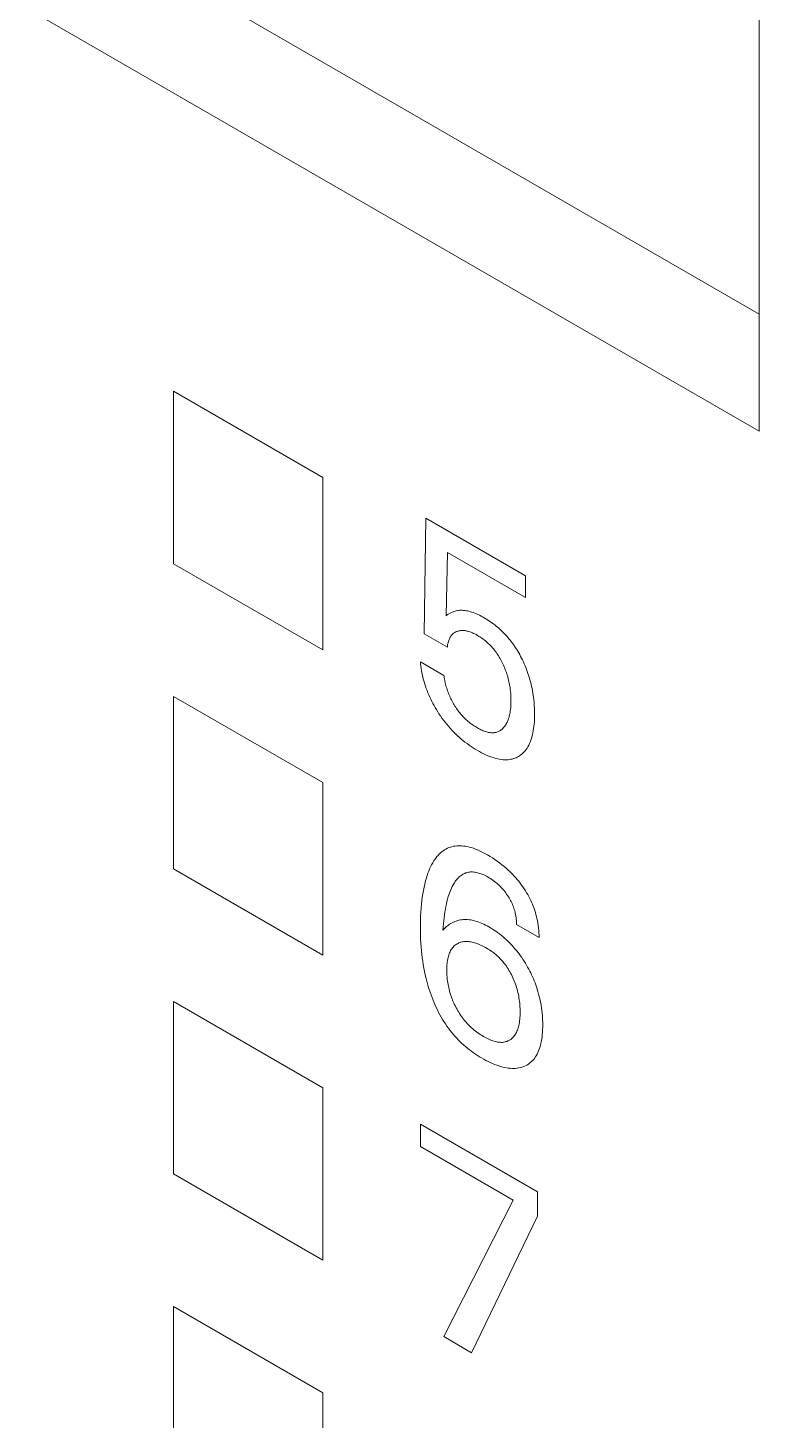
# Model space of a CAD drawing. Header units: inches. Extents: x 67578 to 72421, y -34894 to -31675.
# Drawn here: x 69300.61 to 69307.77, y -33419.61 to -33405.98 of the extents above; entities that cross this region are included whole.
import ezdxf

# ---------------------------------------------------------------- set-up
doc = ezdxf.new("R2010")
doc.units = ezdxf.units.IN
doc.header["$MEASUREMENT"] = 0

# ---------------------------------------------------------------- blocks, each defined once
blk = doc.blocks.new('ET200S')
at = {"lineweight": 0}
for p, q in [((107.2071, 0.0332), (107.2071, -39.1589)), ((99.2709, -33.8565), (107.2071, -38.4384)), ((107.2071, -39.1589), (99.0046, -34.4233)), ((104.5201, -39.4448), (103.6009, -38.914)), ((103.6009, -38.914), (103.6009, -39.9755)), ((104.5201, -40.5062), (104.5201, -39.4448)), ((105.1452, -40.4062), (105.1542, -39.6953)), ((105.1542, -39.6953), (105.7684, -40.0499)), ((105.2873, -39.9058), (105.279, -40.2951)), ((105.7684, -40.1836), (105.2873, -39.9058)), ((103.6009, -39.9755), (104.5201, -40.5062)), ((105.7684, -40.0499), (105.7684, -40.1836)), ((105.3086, -40.2778), (105.2993, -40.2827)), ((105.3181, -40.2733), (105.3086, -40.2778)), ((105.3266, -40.2698), (105.3181, -40.2733)), ((105.3354, -40.2669), (105.3266, -40.2698)), ((105.3422, -40.2651), (105.3354, -40.2669)), ((105.3493, -40.2637), (105.3422, -40.2651)), ((105.3565, -40.2627), (105.3493, -40.2637)), ((105.3638, -40.262), (105.3565, -40.2627)), ((105.3713, -40.2617), (105.3638, -40.262)), ((105.3789, -40.2618), (105.3713, -40.2617)), ((105.3867, -40.2623), (105.3789, -40.2618)), ((105.3949, -40.2632), (105.3867, -40.2623)), ((105.4033, -40.2644), (105.3949, -40.2632)), ((105.4117, -40.2661), (105.4033, -40.2644)), ((105.4203, -40.2681), (105.4117, -40.2661)), ((105.4289, -40.2704), (105.4203, -40.2681)), ((105.4376, -40.2731), (105.4289, -40.2704)), ((105.4463, -40.2762), (105.4376, -40.2731)), ((105.4559, -40.2798), (105.4463, -40.2762)), ((105.289, -40.2887), (105.279, -40.2951)), ((105.2993, -40.2827), (105.289, -40.2887)), ((105.4656, -40.2838), (105.4559, -40.2798)), ((105.4753, -40.2882), (105.4656, -40.2838)), ((105.485, -40.2928), (105.4753, -40.2882)), ((105.4948, -40.2978), (105.485, -40.2928)), ((105.5045, -40.303), (105.4948, -40.2978)), ((105.5143, -40.3086), (105.5045, -40.303)), ((105.5238, -40.3142), (105.5143, -40.3086)), ((105.5333, -40.32), (105.5238, -40.3142)), ((105.5428, -40.3261), (105.5333, -40.32)), ((105.5523, -40.3325), (105.5428, -40.3261)), ((105.5617, -40.3391), (105.5523, -40.3325)), ((105.5711, -40.346), (105.5617, -40.3391)), ((105.5805, -40.3532), (105.5711, -40.346)), ((105.5898, -40.3607), (105.5805, -40.3532)), ((105.5991, -40.3684), (105.5898, -40.3607)), ((105.2873, -40.4882), (105.1452, -40.4062)), ((105.2933, -40.4545), (105.2952, -40.4483)), ((105.2952, -40.4483), (105.2974, -40.4424)), ((105.2974, -40.4424), (105.2996, -40.437)), ((105.2996, -40.437), (105.3021, -40.4319)), ((105.3021, -40.4319), (105.3048, -40.427)), ((105.3048, -40.427), (105.3077, -40.4224)), ((105.3077, -40.4224), (105.3108, -40.418)), ((105.3108, -40.418), (105.3141, -40.4139)), ((105.3141, -40.4139), (105.3177, -40.4101)), ((105.3177, -40.4101), (105.3215, -40.4066)), ((105.3215, -40.4066), (105.3255, -40.4033)), ((105.3255, -40.4033), (105.3297, -40.4004)), ((105.3297, -40.4004), (105.3341, -40.3977)), ((105.3341, -40.3977), (105.3386, -40.3954)), ((105.3386, -40.3954), (105.3433, -40.3933)), ((105.3433, -40.3933), (105.3482, -40.3915)), ((105.3482, -40.3915), (105.353, -40.3899)), ((105.353, -40.3899), (105.358, -40.3887)), ((105.358, -40.3887), (105.363, -40.3877)), ((105.363, -40.3877), (105.3682, -40.3869)), ((105.3682, -40.3869), (105.3735, -40.3864)), ((105.3735, -40.3864), (105.3789, -40.3862)), ((105.3789, -40.3862), (105.3843, -40.3863)), ((105.3843, -40.3863), (105.39, -40.3867)), ((105.39, -40.3867), (105.3958, -40.3873)), ((105.3958, -40.3873), (105.4016, -40.3882)), ((105.4016, -40.3882), (105.4076, -40.3894)), ((105.4076, -40.3894), (105.4136, -40.3909)), ((105.4136, -40.3909), (105.4196, -40.3926)), ((105.4196, -40.3926), (105.4257, -40.3945)), ((105.4257, -40.3945), (105.4333, -40.3973)), ((105.4333, -40.3973), (105.4411, -40.4005)), ((105.4411, -40.4005), (105.4488, -40.4039)), ((105.4488, -40.4039), (105.4566, -40.4077)), ((105.4566, -40.4077), (105.4644, -40.4118)), ((105.4644, -40.4118), (105.4722, -40.4162)), ((105.4722, -40.4162), (105.4792, -40.4203)), ((105.4792, -40.4203), (105.4862, -40.4247)), ((105.4862, -40.4247), (105.4933, -40.4293)), ((105.4933, -40.4293), (105.5003, -40.4341)), ((105.5003, -40.4341), (105.5072, -40.4391)), ((105.5072, -40.4391), (105.5142, -40.4444)), ((105.5142, -40.4444), (105.521, -40.4499)), ((105.521, -40.4499), (105.5279, -40.4557)), ((105.6083, -40.3765), (105.5991, -40.3684)), ((105.6166, -40.3841), (105.6083, -40.3765)), ((105.6248, -40.3919), (105.6166, -40.3841)), ((105.6329, -40.4), (105.6248, -40.3919)), ((105.641, -40.4084), (105.6329, -40.4)), ((105.6489, -40.4169), (105.641, -40.4084)), ((105.6567, -40.4257), (105.6489, -40.4169)), ((105.6644, -40.4347), (105.6567, -40.4257)), ((105.672, -40.4439), (105.6644, -40.4347)), ((105.6794, -40.4533), (105.672, -40.4439)), ((105.2873, -40.4882), (105.288, -40.4811)), ((105.288, -40.4811), (105.289, -40.4742)), ((105.289, -40.4742), (105.2902, -40.4674)), ((105.2902, -40.4674), (105.2916, -40.4609)), ((105.2916, -40.4609), (105.2933, -40.4545)), ((105.5279, -40.4557), (105.5347, -40.4617)), ((105.5347, -40.4617), (105.5408, -40.4674)), ((105.5408, -40.4674), (105.5469, -40.4734)), ((105.5469, -40.4734), (105.5529, -40.4795)), ((105.5529, -40.4795), (105.5588, -40.4858)), ((105.5588, -40.4858), (105.5647, -40.4923)), ((105.5647, -40.4923), (105.5704, -40.499)), ((105.5704, -40.499), (105.576, -40.5059)), ((105.576, -40.5059), (105.5815, -40.513)), ((105.5815, -40.513), (105.5868, -40.5202)), ((105.5868, -40.5202), (105.5921, -40.5276)), ((105.5921, -40.5276), (105.5972, -40.5352)), ((105.5972, -40.5352), (105.6021, -40.543)), ((105.6867, -40.4629), (105.6794, -40.4533)), ((105.6938, -40.4727), (105.6867, -40.4629)), ((105.7007, -40.4827), (105.6938, -40.4727)), ((105.7075, -40.4929), (105.7007, -40.4827)), ((105.7141, -40.5032), (105.7075, -40.4929)), ((105.7205, -40.5137), (105.7141, -40.5032)), ((105.7267, -40.5243), (105.7205, -40.5137)), ((105.7327, -40.535), (105.7267, -40.5243)), ((105.7385, -40.5458), (105.7327, -40.535)), ((105.1211, -40.579), (105.2662, -40.6627)), ((105.1211, -40.579), (105.1224, -40.5923)), ((105.1224, -40.5923), (105.1239, -40.6058)), ((105.1239, -40.6058), (105.1259, -40.6195)), ((105.1259, -40.6195), (105.1281, -40.6333)), ((105.6021, -40.543), (105.6069, -40.5509)), ((105.6069, -40.5509), (105.6115, -40.5588)), ((105.6115, -40.5588), (105.616, -40.5669)), ((105.616, -40.5669), (105.6204, -40.5751)), ((105.6204, -40.5751), (105.6245, -40.5833)), ((105.6245, -40.5833), (105.6286, -40.5915)), ((105.6286, -40.5915), (105.6327, -40.6005)), ((105.6327, -40.6005), (105.6367, -40.6094)), ((105.6367, -40.6094), (105.6404, -40.6184)), ((105.6404, -40.6184), (105.644, -40.6274)), ((105.7442, -40.5567), (105.7385, -40.5458)), ((105.7496, -40.5677), (105.7442, -40.5567)), ((105.7551, -40.5793), (105.7496, -40.5677)), ((105.7604, -40.591), (105.7551, -40.5793)), ((105.7654, -40.6028), (105.7604, -40.591)), ((105.7702, -40.6146), (105.7654, -40.6028)), ((105.7748, -40.6264), (105.7702, -40.6146)), ((105.1281, -40.6333), (105.1307, -40.6473)), ((105.1307, -40.6473), (105.1336, -40.6613)), ((105.1336, -40.6613), (105.1369, -40.6755)), ((105.1369, -40.6755), (105.1405, -40.6897)), ((105.1405, -40.6897), (105.1442, -40.703)), ((105.1442, -40.703), (105.1482, -40.7163)), ((105.267, -40.6702), (105.2662, -40.6627)), ((105.268, -40.6778), (105.267, -40.6702)), ((105.2692, -40.6855), (105.268, -40.6778)), ((105.2706, -40.6933), (105.2692, -40.6855)), ((105.2722, -40.7012), (105.2706, -40.6933)), ((105.274, -40.7091), (105.2722, -40.7012)), ((105.644, -40.6274), (105.6474, -40.6364)), ((105.6474, -40.6364), (105.6507, -40.6455)), ((105.6507, -40.6455), (105.6537, -40.6545)), ((105.6537, -40.6545), (105.6565, -40.6635)), ((105.6565, -40.6635), (105.6593, -40.6731)), ((105.6593, -40.6731), (105.6619, -40.6826)), ((105.6619, -40.6826), (105.6643, -40.6921)), ((105.6643, -40.6921), (105.6665, -40.7016)), ((105.6665, -40.7016), (105.6685, -40.711)), ((105.7792, -40.6383), (105.7748, -40.6264)), ((105.7833, -40.6501), (105.7792, -40.6383)), ((105.7872, -40.662), (105.7833, -40.6501)), ((105.7909, -40.6738), (105.7872, -40.662)), ((105.7951, -40.688), (105.7909, -40.6738)), ((105.7989, -40.7021), (105.7951, -40.688)), ((105.8024, -40.7162), (105.7989, -40.7021)), ((104.5201, -41.3227), (103.6009, -40.792)), ((103.6009, -40.792), (103.6009, -41.8534)), ((105.1482, -40.7163), (105.1525, -40.7297)), ((105.1525, -40.7297), (105.1571, -40.743)), ((105.1571, -40.743), (105.162, -40.7564)), ((105.162, -40.7564), (105.1673, -40.7697)), ((105.1673, -40.7697), (105.1728, -40.7829)), ((105.1728, -40.7829), (105.1786, -40.7961)), ((105.2759, -40.7171), (105.274, -40.7091)), ((105.2781, -40.7252), (105.2759, -40.7171)), ((105.2804, -40.7333), (105.2781, -40.7252)), ((105.2829, -40.7414), (105.2804, -40.7333)), ((105.2856, -40.7496), (105.2829, -40.7414)), ((105.2884, -40.7578), (105.2856, -40.7496)), ((105.2915, -40.7659), (105.2884, -40.7578)), ((105.2946, -40.7741), (105.2915, -40.7659)), ((105.298, -40.7823), (105.2946, -40.7741)), ((105.3015, -40.7904), (105.298, -40.7823)), ((105.3051, -40.7985), (105.3015, -40.7904)), ((105.6685, -40.711), (105.6703, -40.7203)), ((105.6703, -40.7203), (105.6719, -40.7297)), ((105.6719, -40.7297), (105.6733, -40.7389)), ((105.6733, -40.7389), (105.6749, -40.7505)), ((105.6749, -40.7505), (105.6762, -40.762)), ((105.6762, -40.762), (105.6772, -40.7733)), ((105.6772, -40.7733), (105.678, -40.7846)), ((105.678, -40.7846), (105.6785, -40.7957)), ((105.8056, -40.7303), (105.8024, -40.7162)), ((105.8086, -40.7442), (105.8056, -40.7303)), ((105.8112, -40.7581), (105.8086, -40.7442)), ((105.8136, -40.7719), (105.8112, -40.7581)), ((105.8157, -40.7856), (105.8136, -40.7719)), ((105.8189, -40.8098), (105.8157, -40.7856)), ((105.1786, -40.7961), (105.1848, -40.8093)), ((105.1848, -40.8093), (105.1912, -40.8224)), ((105.1912, -40.8224), (105.198, -40.8354)), ((105.198, -40.8354), (105.205, -40.8483)), ((105.205, -40.8483), (105.2122, -40.861)), ((105.2122, -40.861), (105.2197, -40.8736)), ((105.2197, -40.8736), (105.2275, -40.8861)), ((105.3088, -40.8063), (105.3051, -40.7985)), ((105.3127, -40.8141), (105.3088, -40.8063)), ((105.3166, -40.8218), (105.3127, -40.8141)), ((105.3208, -40.8294), (105.3166, -40.8218)), ((105.325, -40.837), (105.3208, -40.8294)), ((105.3293, -40.8444), (105.325, -40.837)), ((105.3338, -40.8518), (105.3293, -40.8444)), ((105.3384, -40.8591), (105.3338, -40.8518)), ((105.3432, -40.8662), (105.3384, -40.8591)), ((105.348, -40.8732), (105.3432, -40.8662)), ((105.3529, -40.8801), (105.348, -40.8732)), ((105.676, -40.872), (105.6748, -40.8814)), ((105.677, -40.8624), (105.676, -40.872)), ((105.6779, -40.8515), (105.677, -40.8624)), ((105.6785, -40.8404), (105.6779, -40.8515)), ((105.6785, -40.7957), (105.6788, -40.8067)), ((105.6788, -40.8291), (105.6785, -40.8404)), ((105.6788, -40.8067), (105.6789, -40.8176)), ((105.6789, -40.8176), (105.6788, -40.8291)), ((105.8208, -40.8289), (105.8189, -40.8098)), ((105.8222, -40.8478), (105.8208, -40.8289)), ((105.8233, -40.8664), (105.8222, -40.8478)), ((105.8238, -40.8849), (105.8233, -40.8664)), ((105.2275, -40.8861), (105.2354, -40.8984)), ((105.2354, -40.8984), (105.2445, -40.9119)), ((105.2445, -40.9119), (105.2539, -40.9252)), ((105.2539, -40.9252), (105.2634, -40.9382)), ((105.2634, -40.9382), (105.2732, -40.951)), ((105.2732, -40.951), (105.2832, -40.9635)), ((105.2832, -40.9635), (105.2934, -40.9757)), ((105.358, -40.8869), (105.3529, -40.8801)), ((105.3632, -40.8934), (105.358, -40.8869)), ((105.3684, -40.8999), (105.3632, -40.8934)), ((105.3738, -40.9061), (105.3684, -40.8999)), ((105.3795, -40.9125), (105.3738, -40.9061)), ((105.3853, -40.9186), (105.3795, -40.9125)), ((105.3911, -40.9245), (105.3853, -40.9186)), ((105.3971, -40.9303), (105.3911, -40.9245)), ((105.4031, -40.9359), (105.3971, -40.9303)), ((105.4092, -40.9412), (105.4031, -40.9359)), ((105.4154, -40.9464), (105.4092, -40.9412)), ((105.4216, -40.9515), (105.4154, -40.9464)), ((105.4278, -40.9563), (105.4216, -40.9515)), ((105.4341, -40.961), (105.4278, -40.9563)), ((105.4404, -40.9655), (105.4341, -40.961)), ((105.6511, -40.9592), (105.6479, -40.9647)), ((105.6541, -40.9535), (105.6511, -40.9592)), ((105.6569, -40.9477), (105.6541, -40.9535)), ((105.6596, -40.9412), (105.6569, -40.9477)), ((105.6622, -40.9345), (105.6596, -40.9412)), ((105.6645, -40.9276), (105.6622, -40.9345)), ((105.6667, -40.9206), (105.6645, -40.9276)), ((105.6686, -40.9133), (105.6667, -40.9206)), ((105.6704, -40.9059), (105.6686, -40.9133)), ((105.672, -40.8984), (105.6704, -40.9059)), ((105.6734, -40.8907), (105.672, -40.8984)), ((105.6748, -40.8814), (105.6734, -40.8907)), ((105.8202, -40.9761), (105.8216, -40.962)), ((105.8216, -40.962), (105.8227, -40.9476)), ((105.8227, -40.9476), (105.8234, -40.9329)), ((105.8234, -40.9329), (105.8238, -40.9181)), ((105.824, -40.9031), (105.8238, -40.8849)), ((105.8238, -40.9181), (105.824, -40.9031)), ((105.2934, -40.9757), (105.3038, -40.9875)), ((105.3038, -40.9875), (105.3147, -40.9994)), ((105.3147, -40.9994), (105.3257, -41.0109)), ((105.3257, -41.0109), (105.3369, -41.022)), ((105.3369, -41.022), (105.3482, -41.0328)), ((105.3482, -41.0328), (105.3596, -41.0432)), ((105.3596, -41.0432), (105.3711, -41.0532)), ((105.4468, -40.9699), (105.4404, -40.9655)), ((105.4531, -40.974), (105.4468, -40.9699)), ((105.4595, -40.9781), (105.4531, -40.974)), ((105.4658, -40.9819), (105.4595, -40.9781)), ((105.4722, -40.9856), (105.4658, -40.9819)), ((105.4793, -40.9896), (105.4722, -40.9856)), ((105.4864, -40.9933), (105.4793, -40.9896)), ((105.4935, -40.9968), (105.4864, -40.9933)), ((105.5005, -41.0001), (105.4935, -40.9968)), ((105.5075, -41.0031), (105.5005, -41.0001)), ((105.5145, -41.0058), (105.5075, -41.0031)), ((105.5214, -41.0083), (105.5145, -41.0058)), ((105.5283, -41.0104), (105.5214, -41.0083)), ((105.5351, -41.0122), (105.5283, -41.0104)), ((105.5407, -41.0134), (105.5351, -41.0122)), ((105.5462, -41.0144), (105.5407, -41.0134)), ((105.5516, -41.0151), (105.5462, -41.0144)), ((105.557, -41.0156), (105.5516, -41.0151)), ((105.5623, -41.0158), (105.557, -41.0156)), ((105.5676, -41.0158), (105.5623, -41.0158)), ((105.5727, -41.0156), (105.5676, -41.0158)), ((105.5777, -41.015), (105.5727, -41.0156)), ((105.5827, -41.0142), (105.5777, -41.015)), ((105.5875, -41.0132), (105.5827, -41.0142)), ((105.5922, -41.0118), (105.5875, -41.0132)), ((105.5969, -41.0102), (105.5922, -41.0118)), ((105.6014, -41.0083), (105.5969, -41.0102)), ((105.6058, -41.0062), (105.6014, -41.0083)), ((105.61, -41.0038), (105.6058, -41.0062)), ((105.6141, -41.0012), (105.61, -41.0038)), ((105.6181, -40.9984), (105.6141, -41.0012)), ((105.622, -40.9953), (105.6181, -40.9984)), ((105.6257, -40.9921), (105.622, -40.9953)), ((105.6293, -40.9886), (105.6257, -40.9921)), ((105.6334, -40.9843), (105.6293, -40.9886)), ((105.6373, -40.9798), (105.6334, -40.9843)), ((105.641, -40.975), (105.6373, -40.9798)), ((105.6446, -40.9699), (105.641, -40.975)), ((105.6479, -40.9647), (105.6446, -40.9699)), ((105.805, -41.0514), (105.8083, -41.0402)), ((105.8083, -41.0402), (105.8112, -41.0288)), ((105.8112, -41.0288), (105.8138, -41.017)), ((105.8138, -41.017), (105.8163, -41.0037)), ((105.8163, -41.0037), (105.8184, -40.9901)), ((105.8184, -40.9901), (105.8202, -40.9761)), ((105.3711, -41.0532), (105.3827, -41.0629)), ((105.3827, -41.0629), (105.3954, -41.0729)), ((105.3954, -41.0729), (105.4081, -41.0825)), ((105.4081, -41.0825), (105.4208, -41.0917)), ((105.4208, -41.0917), (105.4336, -41.1005)), ((105.4336, -41.1005), (105.4465, -41.1089)), ((105.4465, -41.1089), (105.4593, -41.1169)), ((105.4593, -41.1169), (105.4722, -41.1245)), ((105.4722, -41.1245), (105.4851, -41.1318)), ((105.4851, -41.1318), (105.498, -41.1387)), ((105.7538, -41.14), (105.7604, -41.1332)), ((105.7604, -41.1332), (105.7666, -41.126)), ((105.7666, -41.126), (105.7725, -41.1184)), ((105.7725, -41.1184), (105.778, -41.1103)), ((105.778, -41.1103), (105.7832, -41.1018)), ((105.7832, -41.1018), (105.7883, -41.0925)), ((105.7883, -41.0925), (105.793, -41.0828)), ((105.793, -41.0828), (105.7974, -41.0727)), ((105.7974, -41.0727), (105.8014, -41.0622)), ((105.8014, -41.0622), (105.805, -41.0514)), ((105.498, -41.1387), (105.5109, -41.1452)), ((105.5109, -41.1452), (105.5238, -41.1512)), ((105.5238, -41.1512), (105.5366, -41.1568)), ((105.5366, -41.1568), (105.5493, -41.1619)), ((105.5493, -41.1619), (105.562, -41.1665)), ((105.562, -41.1665), (105.5746, -41.1706)), ((105.5746, -41.1706), (105.5859, -41.1738)), ((105.5859, -41.1738), (105.5971, -41.1764)), ((105.5971, -41.1764), (105.6082, -41.1786)), ((105.6082, -41.1786), (105.6192, -41.1803)), ((105.6192, -41.1803), (105.63, -41.1815)), ((105.63, -41.1815), (105.6406, -41.1821)), ((105.6406, -41.1821), (105.6511, -41.1821)), ((105.6511, -41.1821), (105.6613, -41.1816)), ((105.6613, -41.1816), (105.67, -41.1806)), ((105.67, -41.1806), (105.6785, -41.1792)), ((105.6785, -41.1792), (105.6868, -41.1774)), ((105.6868, -41.1774), (105.6949, -41.1751)), ((105.6949, -41.1751), (105.7028, -41.1725)), ((105.7028, -41.1725), (105.7106, -41.1693)), ((105.7106, -41.1693), (105.718, -41.1658)), ((105.718, -41.1658), (105.7253, -41.1618)), ((105.7253, -41.1618), (105.7323, -41.1575)), ((105.7323, -41.1575), (105.7398, -41.1521)), ((105.7398, -41.1521), (105.747, -41.1463)), ((105.747, -41.1463), (105.7538, -41.14)), ((104.5201, -42.3842), (104.5201, -41.3227)), ((105.2786, -41.7313), (105.2697, -41.7365)), ((105.2878, -41.7267), (105.2786, -41.7313)), ((105.2967, -41.7229), (105.2878, -41.7267)), ((105.3058, -41.7197), (105.2967, -41.7229)), ((105.3152, -41.7169), (105.3058, -41.7197)), ((105.3249, -41.7148), (105.3152, -41.7169)), ((105.3348, -41.7131), (105.3249, -41.7148)), ((105.3449, -41.712), (105.3348, -41.7131)), ((105.3552, -41.7114), (105.3449, -41.712)), ((105.3657, -41.7113), (105.3552, -41.7114)), ((105.3764, -41.7118), (105.3657, -41.7113)), ((105.3873, -41.7128), (105.3764, -41.7118)), ((105.3983, -41.7144), (105.3873, -41.7128)), ((105.4103, -41.7167), (105.3983, -41.7144)), ((105.4224, -41.7195), (105.4103, -41.7167)), ((105.4347, -41.723), (105.4224, -41.7195)), ((105.4471, -41.727), (105.4347, -41.723)), ((105.4595, -41.7315), (105.4471, -41.727)), ((105.4721, -41.7366), (105.4595, -41.7315)), ((105.1968, -41.8167), (105.1901, -41.8287)), ((105.2038, -41.805), (105.1968, -41.8167)), ((105.21, -41.7958), (105.2038, -41.805)), ((105.2164, -41.7869), (105.21, -41.7958)), ((105.2231, -41.7784), (105.2164, -41.7869)), ((105.2301, -41.7703), (105.2231, -41.7784)), ((105.2374, -41.7626), (105.2301, -41.7703)), ((105.245, -41.7553), (105.2374, -41.7626)), ((105.2529, -41.7486), (105.245, -41.7553)), ((105.2611, -41.7423), (105.2529, -41.7486)), ((105.2697, -41.7365), (105.2611, -41.7423)), ((105.4847, -41.7421), (105.4721, -41.7366)), ((105.4973, -41.748), (105.4847, -41.7421)), ((105.51, -41.7543), (105.4973, -41.748)), ((105.5227, -41.7611), (105.51, -41.7543)), ((105.5353, -41.7681), (105.5227, -41.7611)), ((105.5502, -41.7768), (105.5353, -41.7681)), ((105.5649, -41.786), (105.5502, -41.7768)), ((105.5797, -41.7957), (105.5649, -41.786)), ((105.5944, -41.8059), (105.5797, -41.7957)), ((105.609, -41.8166), (105.5944, -41.8059)), ((105.6235, -41.8278), (105.609, -41.8166)), ((103.6009, -41.8534), (104.5201, -42.3842)), ((105.1624, -41.8949), (105.1579, -41.9091)), ((105.1672, -41.8809), (105.1624, -41.8949)), ((105.1724, -41.8673), (105.1672, -41.8809)), ((105.178, -41.8541), (105.1724, -41.8673)), ((105.1838, -41.8412), (105.178, -41.8541)), ((105.1901, -41.8287), (105.1838, -41.8412)), ((105.355, -41.908), (105.3605, -41.9028)), ((105.3605, -41.9028), (105.3662, -41.8979)), ((105.3662, -41.8979), (105.3721, -41.8934)), ((105.3721, -41.8934), (105.3783, -41.8893)), ((105.3783, -41.8893), (105.3834, -41.8863)), ((105.3834, -41.8863), (105.3887, -41.8836)), ((105.3887, -41.8836), (105.3941, -41.8811)), ((105.3941, -41.8811), (105.3997, -41.8789)), ((105.3997, -41.8789), (105.4055, -41.8771)), ((105.4055, -41.8771), (105.4113, -41.8755)), ((105.4113, -41.8755), (105.4173, -41.8742)), ((105.4173, -41.8742), (105.4235, -41.8733)), ((105.4235, -41.8733), (105.4297, -41.8727)), ((105.4297, -41.8727), (105.4361, -41.8724)), ((105.4361, -41.8724), (105.4426, -41.8725)), ((105.4426, -41.8725), (105.4492, -41.8729)), ((105.4492, -41.8729), (105.4567, -41.8738)), ((105.4567, -41.8738), (105.4642, -41.8751)), ((105.4642, -41.8751), (105.4719, -41.8769)), ((105.4719, -41.8769), (105.4796, -41.879)), ((105.4796, -41.879), (105.4875, -41.8815)), ((105.4875, -41.8815), (105.4954, -41.8844)), ((105.4954, -41.8844), (105.5033, -41.8876)), ((105.5033, -41.8876), (105.5113, -41.8911)), ((105.5113, -41.8911), (105.5193, -41.895)), ((105.5193, -41.895), (105.5273, -41.8991)), ((105.5273, -41.8991), (105.5353, -41.9035)), ((105.5353, -41.9035), (105.5438, -41.9085)), ((105.6364, -41.8383), (105.6235, -41.8278)), ((105.6492, -41.8492), (105.6364, -41.8383)), ((105.6618, -41.8606), (105.6492, -41.8492)), ((105.6743, -41.8724), (105.6618, -41.8606)), ((105.6866, -41.8848), (105.6743, -41.8724)), ((105.6987, -41.8976), (105.6866, -41.8848)), ((105.7082, -41.9081), (105.6987, -41.8976)), ((105.1395, -41.9862), (105.1361, -42.0064)), ((105.1434, -41.9663), (105.1395, -41.9862)), ((105.1478, -41.9468), (105.1434, -41.9663)), ((105.1526, -41.9277), (105.1478, -41.9468)), ((105.1579, -41.9091), (105.1526, -41.9277)), ((105.3002, -42.0027), (105.3042, -41.9921)), ((105.3042, -41.9921), (105.3084, -41.9818)), ((105.3084, -41.9818), (105.3129, -41.9718)), ((105.3129, -41.9718), (105.3176, -41.9621)), ((105.3176, -41.9621), (105.3226, -41.9526)), ((105.3226, -41.9526), (105.3267, -41.9455)), ((105.3267, -41.9455), (105.3309, -41.9387)), ((105.3309, -41.9387), (105.3353, -41.932)), ((105.3353, -41.932), (105.3399, -41.9256)), ((105.3399, -41.9256), (105.3447, -41.9195)), ((105.3447, -41.9195), (105.3497, -41.9136)), ((105.3497, -41.9136), (105.355, -41.908)), ((105.5438, -41.9085), (105.5522, -41.9138)), ((105.5522, -41.9138), (105.5606, -41.9193)), ((105.5606, -41.9193), (105.569, -41.9252)), ((105.569, -41.9252), (105.5773, -41.9314)), ((105.5773, -41.9314), (105.5856, -41.9379)), ((105.5856, -41.9379), (105.5929, -41.9439)), ((105.5929, -41.9439), (105.6002, -41.9503)), ((105.6002, -41.9503), (105.6074, -41.9569)), ((105.6074, -41.9569), (105.6144, -41.9638)), ((105.6144, -41.9638), (105.6214, -41.9709)), ((105.6214, -41.9709), (105.6282, -41.9784)), ((105.6282, -41.9784), (105.6344, -41.9856)), ((105.6344, -41.9856), (105.6405, -41.9931)), ((105.7175, -41.9189), (105.7082, -41.9081)), ((105.7266, -41.9301), (105.7175, -41.9189)), ((105.7355, -41.9415), (105.7266, -41.9301)), ((105.7442, -41.9532), (105.7355, -41.9415)), ((105.7526, -41.9651), (105.7442, -41.9532)), ((105.7609, -41.9773), (105.7526, -41.9651)), ((105.7681, -41.9886), (105.7609, -41.9773)), ((105.7751, -42.0001), (105.7681, -41.9886)), ((105.1277, -42.0716), (105.1256, -42.0958)), ((105.1303, -42.0477), (105.1277, -42.0716)), ((105.133, -42.0269), (105.1303, -42.0477)), ((105.1361, -42.0064), (105.133, -42.0269)), ((105.2778, -42.0851), (105.2811, -42.0695)), ((105.2811, -42.0695), (105.2847, -42.0542)), ((105.2847, -42.0542), (105.2887, -42.0391)), ((105.2887, -42.0391), (105.293, -42.0244)), ((105.293, -42.0244), (105.2965, -42.0134)), ((105.2965, -42.0134), (105.3002, -42.0027)), ((105.6405, -41.9931), (105.6465, -42.0008)), ((105.6465, -42.0008), (105.6522, -42.0087)), ((105.6522, -42.0087), (105.6578, -42.0168)), ((105.6578, -42.0168), (105.6631, -42.0251)), ((105.6631, -42.0251), (105.6677, -42.0325)), ((105.6677, -42.0325), (105.672, -42.04)), ((105.672, -42.04), (105.6762, -42.0476)), ((105.6762, -42.0476), (105.6801, -42.0553)), ((105.6801, -42.0553), (105.6839, -42.063)), ((105.6839, -42.063), (105.6874, -42.0708)), ((105.6874, -42.0708), (105.6907, -42.0787)), ((105.7819, -42.0117), (105.7751, -42.0001)), ((105.7884, -42.0235), (105.7819, -42.0117)), ((105.7946, -42.0354), (105.7884, -42.0235)), ((105.8005, -42.0474), (105.7946, -42.0354)), ((105.8061, -42.0595), (105.8005, -42.0474)), ((105.8114, -42.0716), (105.8061, -42.0595)), ((105.8164, -42.084), (105.8114, -42.0716)), ((105.1226, -42.145), (105.1217, -42.17)), ((105.1239, -42.1203), (105.1226, -42.145)), ((105.1256, -42.0958), (105.1239, -42.1203)), ((105.265, -42.1732), (105.267, -42.1543)), ((105.267, -42.1543), (105.2694, -42.1356)), ((105.2694, -42.1356), (105.2722, -42.1171)), ((105.2722, -42.1171), (105.2749, -42.101)), ((105.2749, -42.101), (105.2778, -42.0851)), ((105.6907, -42.0787), (105.6938, -42.0868)), ((105.6938, -42.0868), (105.6967, -42.0949)), ((105.6967, -42.0949), (105.6993, -42.1031)), ((105.6993, -42.1031), (105.7016, -42.1112)), ((105.7016, -42.1112), (105.7037, -42.1193)), ((105.7037, -42.1193), (105.7056, -42.1274)), ((105.7056, -42.1274), (105.7072, -42.1354)), ((105.7072, -42.1354), (105.7088, -42.1443)), ((105.7088, -42.1443), (105.7101, -42.1531)), ((105.7101, -42.1531), (105.7111, -42.1618)), ((105.7111, -42.1618), (105.7119, -42.1704)), ((105.821, -42.0965), (105.8164, -42.084)), ((105.8253, -42.1089), (105.821, -42.0965)), ((105.8293, -42.1214), (105.8253, -42.1089)), ((105.8329, -42.1339), (105.8293, -42.1214)), ((105.8361, -42.1463), (105.8329, -42.1339)), ((105.8391, -42.1587), (105.8361, -42.1463)), ((105.8417, -42.171), (105.8391, -42.1587)), ((105.1213, -42.1953), (105.1211, -42.2208)), ((105.1211, -42.2208), (105.1214, -42.2431)), ((105.1217, -42.17), (105.1213, -42.1953)), ((105.1214, -42.2431), (105.1219, -42.2656)), ((105.2602, -42.2308), (105.2616, -42.2114)), ((105.265, -42.225), (105.2602, -42.2308)), ((105.2616, -42.2114), (105.2631, -42.1922)), ((105.2631, -42.1922), (105.265, -42.1732)), ((105.27, -42.2196), (105.265, -42.225)), ((105.2813, -42.209), (105.27, -42.2196)), ((105.294, -42.1991), (105.2813, -42.209)), ((105.3013, -42.1942), (105.294, -42.1991)), ((105.3088, -42.1896), (105.3013, -42.1942)), ((105.3165, -42.1853), (105.3088, -42.1896)), ((105.3245, -42.1814), (105.3165, -42.1853)), ((105.3326, -42.1779), (105.3245, -42.1814)), ((105.3409, -42.1748), (105.3326, -42.1779)), ((105.3494, -42.1721), (105.3409, -42.1748)), ((105.3582, -42.1698), (105.3494, -42.1721)), ((105.3671, -42.168), (105.3582, -42.1698)), ((105.3757, -42.1667), (105.3671, -42.168)), ((105.3845, -42.1659), (105.3757, -42.1667)), ((105.3935, -42.1654), (105.3845, -42.1659)), ((105.4026, -42.1654), (105.3935, -42.1654)), ((105.4118, -42.1658), (105.4026, -42.1654)), ((105.4212, -42.1667), (105.4118, -42.1658)), ((105.4307, -42.168), (105.4212, -42.1667)), ((105.4403, -42.1697), (105.4307, -42.168)), ((105.4501, -42.1719), (105.4403, -42.1697)), ((105.4601, -42.1746), (105.4501, -42.1719)), ((105.4703, -42.1777), (105.4601, -42.1746)), ((105.4805, -42.1813), (105.4703, -42.1777)), ((105.4908, -42.1853), (105.4805, -42.1813)), ((105.5012, -42.1897), (105.4908, -42.1853)), ((105.5115, -42.1945), (105.5012, -42.1897)), ((105.522, -42.1996), (105.5115, -42.1945)), ((105.5324, -42.205), (105.522, -42.1996)), ((105.5429, -42.2108), (105.5324, -42.205)), ((105.5536, -42.2171), (105.5429, -42.2108)), ((105.5644, -42.2237), (105.5536, -42.2171)), ((105.5752, -42.2307), (105.5644, -42.2237)), ((105.5859, -42.2379), (105.5752, -42.2307)), ((105.5966, -42.2456), (105.5859, -42.2379)), ((105.6073, -42.2535), (105.5966, -42.2456)), ((105.7119, -42.1704), (105.7124, -42.1788)), ((105.7124, -42.1788), (105.7127, -42.1871)), ((105.7127, -42.1871), (105.7127, -42.1952)), ((105.8518, -42.2755), (105.7127, -42.1952)), ((105.8446, -42.1866), (105.8417, -42.171)), ((105.847, -42.202), (105.8446, -42.1866)), ((105.8489, -42.2172), (105.847, -42.202)), ((105.8503, -42.2322), (105.8489, -42.2172)), ((105.8512, -42.2469), (105.8503, -42.2322)), ((105.8517, -42.2614), (105.8512, -42.2469)), ((105.1219, -42.2656), (105.1227, -42.2882)), ((105.1227, -42.2882), (105.1239, -42.311)), ((105.1239, -42.311), (105.1254, -42.334)), ((105.1254, -42.334), (105.1274, -42.3572)), ((105.3182, -42.3397), (105.3225, -42.3348)), ((105.3225, -42.3348), (105.327, -42.3301)), ((105.327, -42.3301), (105.3317, -42.3258)), ((105.3317, -42.3258), (105.3366, -42.3219)), ((105.3366, -42.3219), (105.3418, -42.3182)), ((105.3418, -42.3182), (105.3471, -42.3149)), ((105.3471, -42.3149), (105.3527, -42.3119)), ((105.3527, -42.3119), (105.3583, -42.3094)), ((105.3583, -42.3094), (105.3642, -42.3071)), ((105.3642, -42.3071), (105.3701, -42.3052)), ((105.3701, -42.3052), (105.3763, -42.3036)), ((105.3763, -42.3036), (105.3826, -42.3023)), ((105.3826, -42.3023), (105.389, -42.3014)), ((105.389, -42.3014), (105.3956, -42.3008)), ((105.3956, -42.3008), (105.4023, -42.3006)), ((105.4023, -42.3006), (105.4094, -42.3007)), ((105.4094, -42.3007), (105.4166, -42.3012)), ((105.4166, -42.3012), (105.424, -42.302)), ((105.424, -42.302), (105.4314, -42.3032)), ((105.4314, -42.3032), (105.439, -42.3047)), ((105.439, -42.3047), (105.4466, -42.3065)), ((105.4466, -42.3065), (105.4542, -42.3086)), ((105.4542, -42.3086), (105.4619, -42.311)), ((105.4619, -42.311), (105.4705, -42.3139)), ((105.4705, -42.3139), (105.4792, -42.3172)), ((105.4792, -42.3172), (105.4878, -42.3208)), ((105.4878, -42.3208), (105.4965, -42.3247)), ((105.4965, -42.3247), (105.5053, -42.3289)), ((105.5053, -42.3289), (105.514, -42.3334)), ((105.514, -42.3334), (105.5228, -42.3382)), ((105.6179, -42.2618), (105.6073, -42.2535)), ((105.6284, -42.2704), (105.6179, -42.2618)), ((105.6389, -42.2794), (105.6284, -42.2704)), ((105.6484, -42.2879), (105.6389, -42.2794)), ((105.6579, -42.2967), (105.6484, -42.2879)), ((105.6672, -42.3058), (105.6579, -42.2967)), ((105.6765, -42.3151), (105.6672, -42.3058)), ((105.6856, -42.3248), (105.6765, -42.3151)), ((105.6946, -42.3347), (105.6856, -42.3248)), ((105.7034, -42.3448), (105.6946, -42.3347)), ((105.8518, -42.2755), (105.8517, -42.2614)), ((105.1274, -42.3572), (105.1298, -42.3806)), ((105.1298, -42.3806), (105.1323, -42.4012)), ((105.1323, -42.4012), (105.1352, -42.422)), ((105.2864, -42.4259), (105.2877, -42.4168)), ((105.2877, -42.4168), (105.2893, -42.4078)), ((105.2893, -42.4078), (105.2912, -42.3991)), ((105.2912, -42.3991), (105.2932, -42.3915)), ((105.2932, -42.3915), (105.2954, -42.384)), ((105.2954, -42.384), (105.2979, -42.3768)), ((105.2979, -42.3768), (105.3006, -42.3699)), ((105.3006, -42.3699), (105.3036, -42.3632)), ((105.3036, -42.3632), (105.3069, -42.3568)), ((105.3069, -42.3568), (105.3104, -42.3508)), ((105.3104, -42.3508), (105.3143, -42.345)), ((105.3143, -42.345), (105.3182, -42.3397)), ((105.5228, -42.3382), (105.5316, -42.3432)), ((105.5316, -42.3432), (105.5394, -42.3479)), ((105.5394, -42.3479), (105.5471, -42.3528)), ((105.5471, -42.3528), (105.5549, -42.3579)), ((105.5549, -42.3579), (105.5626, -42.3634)), ((105.5626, -42.3634), (105.5704, -42.369)), ((105.5704, -42.369), (105.578, -42.375)), ((105.578, -42.375), (105.5856, -42.3812)), ((105.5856, -42.3812), (105.5931, -42.3878)), ((105.5931, -42.3878), (105.5992, -42.3933)), ((105.5992, -42.3933), (105.6052, -42.3991)), ((105.6052, -42.3991), (105.6111, -42.4051)), ((105.6111, -42.4051), (105.6169, -42.4112)), ((105.6169, -42.4112), (105.6227, -42.4176)), ((105.6227, -42.4176), (105.6283, -42.4241)), ((105.7121, -42.3552), (105.7034, -42.3448)), ((105.7206, -42.3659), (105.7121, -42.3552)), ((105.7289, -42.3768), (105.7206, -42.3659)), ((105.737, -42.3878), (105.7289, -42.3768)), ((105.7449, -42.3991), (105.737, -42.3878)), ((105.7526, -42.4106), (105.7449, -42.3991)), ((105.7601, -42.4223), (105.7526, -42.4106)), ((105.1352, -42.422), (105.1385, -42.4429)), ((105.1385, -42.4429), (105.1421, -42.464)), ((105.1421, -42.464), (105.1463, -42.4852)), ((105.1463, -42.4852), (105.1508, -42.5065)), ((105.1508, -42.5065), (105.1559, -42.5279)), ((105.2835, -42.4743), (105.2836, -42.4643)), ((105.2836, -42.4855), (105.2835, -42.4743)), ((105.2836, -42.4643), (105.284, -42.4545)), ((105.284, -42.4969), (105.2836, -42.4855)), ((105.284, -42.4545), (105.2845, -42.4448)), ((105.2846, -42.5084), (105.284, -42.4969)), ((105.2845, -42.4448), (105.2853, -42.4353)), ((105.2853, -42.4353), (105.2864, -42.4259)), ((105.6283, -42.4241), (105.6338, -42.4308)), ((105.6338, -42.4308), (105.6392, -42.4376)), ((105.6392, -42.4376), (105.6445, -42.4447)), ((105.6445, -42.4447), (105.6503, -42.4528)), ((105.6503, -42.4528), (105.6559, -42.4611)), ((105.6559, -42.4611), (105.6614, -42.4696)), ((105.6614, -42.4696), (105.6666, -42.4782)), ((105.6666, -42.4782), (105.6717, -42.4869)), ((105.6717, -42.4869), (105.6765, -42.4958)), ((105.6765, -42.4958), (105.6812, -42.5047)), ((105.6812, -42.5047), (105.6857, -42.5138)), ((105.7673, -42.4341), (105.7601, -42.4223)), ((105.7744, -42.4461), (105.7673, -42.4341)), ((105.7813, -42.4581), (105.7744, -42.4461)), ((105.7879, -42.4704), (105.7813, -42.4581)), ((105.7942, -42.4824), (105.7879, -42.4704)), ((105.8002, -42.4944), (105.7942, -42.4824)), ((105.806, -42.5066), (105.8002, -42.4944)), ((105.8116, -42.5188), (105.806, -42.5066)), ((105.1559, -42.5279), (105.1602, -42.5446)), ((105.1602, -42.5446), (105.1647, -42.5614)), ((105.1647, -42.5614), (105.1696, -42.5782)), ((105.1696, -42.5782), (105.1749, -42.5951)), ((105.2855, -42.5201), (105.2846, -42.5084)), ((105.2867, -42.5319), (105.2855, -42.5201)), ((105.2881, -42.5438), (105.2867, -42.5319)), ((105.2899, -42.5558), (105.2881, -42.5438)), ((105.2916, -42.5654), (105.2899, -42.5558)), ((105.2935, -42.575), (105.2916, -42.5654)), ((105.2955, -42.5847), (105.2935, -42.575)), ((105.2978, -42.5945), (105.2955, -42.5847)), ((105.6857, -42.5138), (105.6903, -42.5237)), ((105.6903, -42.5237), (105.6948, -42.5336)), ((105.6948, -42.5336), (105.699, -42.5437)), ((105.699, -42.5437), (105.7029, -42.5537)), ((105.7029, -42.5537), (105.7066, -42.5638)), ((105.7066, -42.5638), (105.71, -42.5738)), ((105.71, -42.5738), (105.7132, -42.5839)), ((105.7132, -42.5839), (105.7164, -42.5946)), ((105.817, -42.5311), (105.8116, -42.5188)), ((105.8221, -42.5434), (105.817, -42.5311)), ((105.827, -42.5557), (105.8221, -42.5434)), ((105.8316, -42.5681), (105.827, -42.5557)), ((105.8359, -42.5804), (105.8316, -42.5681)), ((105.8407, -42.5949), (105.8359, -42.5804)), ((104.5201, -43.2007), (103.6009, -42.67)), ((103.6009, -42.67), (103.6009, -43.7314)), ((105.1749, -42.5951), (105.1805, -42.612)), ((105.1805, -42.612), (105.1864, -42.6289)), ((105.1864, -42.6289), (105.1927, -42.6457)), ((105.1927, -42.6457), (105.1993, -42.6626)), ((105.1993, -42.6626), (105.2056, -42.6776)), ((105.2056, -42.6776), (105.2121, -42.6925)), ((105.3003, -42.6043), (105.2978, -42.5945)), ((105.3031, -42.6141), (105.3003, -42.6043)), ((105.306, -42.6239), (105.3031, -42.6141)), ((105.3092, -42.6338), (105.306, -42.6239)), ((105.3125, -42.6432), (105.3092, -42.6338)), ((105.316, -42.6526), (105.3125, -42.6432)), ((105.3197, -42.6619), (105.316, -42.6526)), ((105.3237, -42.6713), (105.3197, -42.6619)), ((105.3278, -42.6806), (105.3237, -42.6713)), ((105.7164, -42.5946), (105.7193, -42.6052)), ((105.7193, -42.6052), (105.7219, -42.6158)), ((105.7219, -42.6158), (105.7242, -42.6264)), ((105.7242, -42.6264), (105.7263, -42.6369)), ((105.7263, -42.6369), (105.7282, -42.6473)), ((105.7282, -42.6473), (105.7298, -42.6576)), ((105.7298, -42.6576), (105.7313, -42.669)), ((105.7313, -42.669), (105.7326, -42.6803)), ((105.8452, -42.6093), (105.8407, -42.5949)), ((105.8492, -42.6238), (105.8452, -42.6093)), ((105.853, -42.6381), (105.8492, -42.6238)), ((105.8564, -42.6524), (105.853, -42.6381)), ((105.8595, -42.6667), (105.8564, -42.6524)), ((105.8623, -42.6808), (105.8595, -42.6667)), ((105.2121, -42.6925), (105.2189, -42.7074)), ((105.2189, -42.7074), (105.2261, -42.7222)), ((105.2261, -42.7222), (105.2335, -42.7368)), ((105.2335, -42.7368), (105.2413, -42.7514)), ((105.2413, -42.7514), (105.2493, -42.7658)), ((105.3321, -42.6899), (105.3278, -42.6806)), ((105.3367, -42.6991), (105.3321, -42.6899)), ((105.3414, -42.7082), (105.3367, -42.6991)), ((105.3465, -42.7175), (105.3414, -42.7082)), ((105.3517, -42.7267), (105.3465, -42.7175)), ((105.3572, -42.7358), (105.3517, -42.7267)), ((105.3628, -42.7447), (105.3572, -42.7358)), ((105.3686, -42.7535), (105.3628, -42.7447)), ((105.3746, -42.7622), (105.3686, -42.7535)), ((105.3808, -42.7707), (105.3746, -42.7622)), ((105.7326, -42.6803), (105.7336, -42.6915)), ((105.7336, -42.6915), (105.7344, -42.7026)), ((105.7348, -42.7574), (105.7342, -42.7684)), ((105.7344, -42.7026), (105.7349, -42.7135)), ((105.7352, -42.7463), (105.7348, -42.7574)), ((105.7349, -42.7135), (105.7352, -42.7244)), ((105.7352, -42.7244), (105.7353, -42.7351)), ((105.7353, -42.7351), (105.7352, -42.7463)), ((105.8648, -42.6949), (105.8623, -42.6808)), ((105.8671, -42.7102), (105.8648, -42.6949)), ((105.8691, -42.7254), (105.8671, -42.7102)), ((105.8708, -42.7405), (105.8691, -42.7254)), ((105.8721, -42.7554), (105.8708, -42.7405)), ((105.8731, -42.7702), (105.8721, -42.7554)), ((105.2493, -42.7658), (105.2577, -42.78)), ((105.2577, -42.78), (105.2663, -42.794)), ((105.2663, -42.794), (105.2752, -42.8077)), ((105.2752, -42.8077), (105.2842, -42.8208)), ((105.2842, -42.8208), (105.2934, -42.8337)), ((105.2934, -42.8337), (105.3029, -42.8463)), ((105.3029, -42.8463), (105.3126, -42.8586)), ((105.3871, -42.7789), (105.3808, -42.7707)), ((105.3936, -42.7871), (105.3871, -42.7789)), ((105.4004, -42.795), (105.3936, -42.7871)), ((105.4072, -42.8028), (105.4004, -42.795)), ((105.4142, -42.8103), (105.4072, -42.8028)), ((105.4212, -42.8175), (105.4142, -42.8103)), ((105.4284, -42.8245), (105.4212, -42.8175)), ((105.4356, -42.8313), (105.4284, -42.8245)), ((105.443, -42.8378), (105.4356, -42.8313)), ((105.4511, -42.8447), (105.443, -42.8378)), ((105.4593, -42.8513), (105.4511, -42.8447)), ((105.7185, -42.8468), (105.7158, -42.8535)), ((105.721, -42.8398), (105.7185, -42.8468)), ((105.7233, -42.8327), (105.721, -42.8398)), ((105.7254, -42.8253), (105.7233, -42.8327)), ((105.7272, -42.8178), (105.7254, -42.8253)), ((105.7289, -42.8101), (105.7272, -42.8178)), ((105.7307, -42.8), (105.7289, -42.8101)), ((105.7321, -42.7897), (105.7307, -42.8)), ((105.7333, -42.7791), (105.7321, -42.7897)), ((105.7342, -42.7684), (105.7333, -42.7791)), ((105.8729, -42.8589), (105.8737, -42.844)), ((105.8738, -42.7848), (105.8731, -42.7702)), ((105.8737, -42.844), (105.8742, -42.8289)), ((105.8742, -42.7993), (105.8738, -42.7848)), ((105.8744, -42.8136), (105.8742, -42.7993)), ((105.8742, -42.8289), (105.8744, -42.8136)), ((105.3126, -42.8586), (105.3226, -42.8707)), ((105.3226, -42.8707), (105.3327, -42.8824)), ((105.3327, -42.8824), (105.343, -42.8938)), ((105.343, -42.8938), (105.3534, -42.9049)), ((105.3534, -42.9049), (105.364, -42.9156)), ((105.364, -42.9156), (105.3747, -42.9259)), ((105.3747, -42.9259), (105.3867, -42.9369)), ((105.4675, -42.8575), (105.4593, -42.8513)), ((105.4757, -42.8635), (105.4675, -42.8575)), ((105.484, -42.8692), (105.4757, -42.8635)), ((105.4924, -42.8747), (105.484, -42.8692)), ((105.5007, -42.8799), (105.4924, -42.8747)), ((105.509, -42.8848), (105.5007, -42.8799)), ((105.5175, -42.8896), (105.509, -42.8848)), ((105.5259, -42.8941), (105.5175, -42.8896)), ((105.5343, -42.8983), (105.5259, -42.8941)), ((105.5427, -42.9022), (105.5343, -42.8983)), ((105.5511, -42.9058), (105.5427, -42.9022)), ((105.5594, -42.9091), (105.5511, -42.9058)), ((105.5676, -42.9121), (105.5594, -42.9091)), ((105.5758, -42.9146), (105.5676, -42.9121)), ((105.5832, -42.9166), (105.5758, -42.9146)), ((105.5905, -42.9183), (105.5832, -42.9166)), ((105.5977, -42.9196), (105.5905, -42.9183)), ((105.6048, -42.9206), (105.5977, -42.9196)), ((105.6118, -42.9212), (105.6048, -42.9206)), ((105.6186, -42.9214), (105.6118, -42.9212)), ((105.6254, -42.9213), (105.6186, -42.9214)), ((105.632, -42.9207), (105.6254, -42.9213)), ((105.6379, -42.9198), (105.632, -42.9207)), ((105.6437, -42.9186), (105.6379, -42.9198)), ((105.6494, -42.9171), (105.6437, -42.9186)), ((105.6549, -42.9152), (105.6494, -42.9171)), ((105.6603, -42.913), (105.6549, -42.9152)), ((105.6655, -42.9105), (105.6603, -42.913)), ((105.6705, -42.9076), (105.6655, -42.9105)), ((105.6774, -42.9031), (105.6705, -42.9076)), ((105.6821, -42.8994), (105.6774, -42.9031)), ((105.6867, -42.8955), (105.6821, -42.8994)), ((105.691, -42.8913), (105.6867, -42.8955)), ((105.6951, -42.8868), (105.691, -42.8913)), ((105.6991, -42.882), (105.6951, -42.8868)), ((105.7028, -42.8769), (105.6991, -42.882)), ((105.7063, -42.8716), (105.7028, -42.8769)), ((105.7096, -42.8661), (105.7063, -42.8716)), ((105.7128, -42.8599), (105.7096, -42.8661)), ((105.7158, -42.8535), (105.7128, -42.8599)), ((105.86, -42.9407), (105.863, -42.929)), ((105.863, -42.929), (105.8658, -42.9156)), ((105.8658, -42.9156), (105.8682, -42.9019)), ((105.8682, -42.9019), (105.8701, -42.8878)), ((105.8701, -42.8878), (105.8717, -42.8735)), ((105.8717, -42.8735), (105.8729, -42.8589)), ((105.3867, -42.9369), (105.3987, -42.9474)), ((105.3987, -42.9474), (105.4109, -42.9575)), ((105.4109, -42.9575), (105.4232, -42.9672)), ((105.4232, -42.9672), (105.4355, -42.9765)), ((105.4355, -42.9765), (105.4479, -42.9854)), ((105.4479, -42.9854), (105.4603, -42.9939)), ((105.4603, -42.9939), (105.4728, -43.002)), ((105.4728, -43.002), (105.4853, -43.0098)), ((105.4853, -43.0098), (105.4978, -43.0172)), ((105.4978, -43.0172), (105.5112, -43.0248)), ((105.8166, -43.028), (105.8229, -43.0204)), ((105.8229, -43.0204), (105.8288, -43.0122)), ((105.8288, -43.0122), (105.8344, -43.0033)), ((105.8344, -43.0033), (105.8397, -42.9939)), ((105.8397, -42.9939), (105.8445, -42.9841)), ((105.8445, -42.9841), (105.849, -42.9738)), ((105.849, -42.9738), (105.8531, -42.9632)), ((105.8531, -42.9632), (105.8567, -42.9521)), ((105.8567, -42.9521), (105.86, -42.9407)), ((105.5112, -43.0248), (105.5246, -43.0321)), ((105.5246, -43.0321), (105.538, -43.0389)), ((105.538, -43.0389), (105.5514, -43.0454)), ((105.5514, -43.0454), (105.5647, -43.0513)), ((105.5647, -43.0513), (105.578, -43.0568)), ((105.578, -43.0568), (105.5912, -43.0618)), ((105.5912, -43.0618), (105.6044, -43.0663)), ((105.6044, -43.0663), (105.6162, -43.0699)), ((105.6162, -43.0699), (105.6279, -43.0731)), ((105.6279, -43.0731), (105.6396, -43.0758)), ((105.6396, -43.0758), (105.6511, -43.078)), ((105.6511, -43.078), (105.6625, -43.0797)), ((105.6625, -43.0797), (105.6737, -43.0809)), ((105.6737, -43.0809), (105.6848, -43.0816)), ((105.6848, -43.0816), (105.6957, -43.0817)), ((105.6957, -43.0817), (105.706, -43.0813)), ((105.706, -43.0813), (105.7161, -43.0803)), ((105.7161, -43.0803), (105.726, -43.0788)), ((105.726, -43.0788), (105.7356, -43.0768)), ((105.7356, -43.0768), (105.7451, -43.0742)), ((105.7451, -43.0742), (105.7542, -43.0712)), ((105.7542, -43.0712), (105.7631, -43.0676)), ((105.7631, -43.0676), (105.7718, -43.0634)), ((105.7718, -43.0634), (105.78, -43.0588)), ((105.78, -43.0588), (105.788, -43.0536)), ((105.788, -43.0536), (105.7956, -43.048)), ((105.7956, -43.048), (105.803, -43.0418)), ((105.803, -43.0418), (105.81, -43.0352)), ((105.81, -43.0352), (105.8166, -43.028)), ((104.5201, -44.2621), (104.5201, -43.2007)), ((105.1211, -43.4252), (105.842, -43.8414)), ((105.1211, -43.5623), (105.1211, -43.4252)), ((105.6924, -43.8922), (105.1211, -43.5623)), ((103.6009, -43.7314), (104.5201, -44.2621)), ((105.842, -43.8414), (105.842, -43.9916)), ((105.2647, -44.7328), (105.6924, -43.8922)), ((105.842, -43.9916), (105.4354, -44.8314)), ((104.5201, -45.0786), (103.6009, -44.5479)), ((103.6009, -44.5479), (103.6009, -45.6094)), ((105.4354, -44.8314), (105.2647, -44.7328)), ((104.5201, -46.1401), (104.5201, -45.0786))]:
    blk.add_line(p, q, dxfattribs=at)

msp = doc.modelspace()

# ---------------------------------------------------------------- block references
at = {"xscale": 1.59100124616462, "yscale": 1.59100124616462, "zscale": 1.59100124616462}
msp.add_blockref('ET200S', (69137.204, -33347.624), dxfattribs=at)

doc.saveas('drawing.dxf')
